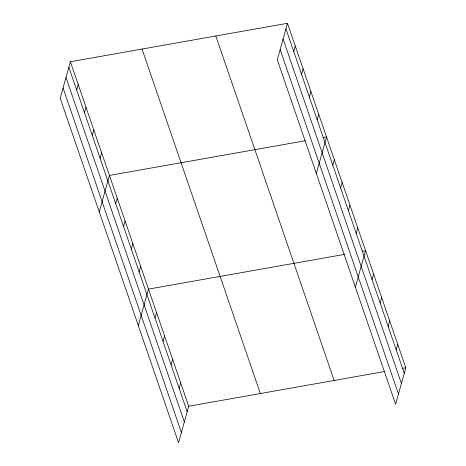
<?xml version="1.0" encoding="UTF-8"?>
<svg xmlns="http://www.w3.org/2000/svg" width="466" height="466" viewBox="0 0 466 466"><rect width="100%" height="100%" fill="white"/><g stroke="black" fill="none" stroke-linecap="round" stroke-linejoin="round"><path stroke-width="0.7" d="M70.383 61.751L60.201 98.221L178.53 442.7L188.718 406.224L70.383 61.751L287.47 23.3L405.799 367.779L395.617 404.249L277.282 59.776L287.47 23.3M76.663 89.979L78.195 84.486M84.468 112.714L86.006 107.221M92.28 135.449L93.817 129.956M100.091 158.184L101.623 152.691M99.252 211.902L109.434 175.426L305.446 140.709M115.708 203.654L117.246 198.161M123.519 226.389L125.057 220.896M131.33 249.129L132.862 243.631M139.142 271.864L140.674 266.366M138.303 325.577L148.485 289.101L344.496 254.384M154.997 318.022L156.529 312.529M163.042 341.444L164.58 335.951M171.092 364.872L172.624 359.373M179.136 388.295L180.668 382.802M293.743 51.528L295.275 46.035M301.554 74.263L303.086 68.77M309.36 97.004L310.898 91.505M317.171 119.739L318.709 114.24M316.332 173.451L326.515 136.975L323.002 137.598M332.794 165.209L334.326 159.716M340.599 187.944L342.137 182.451M348.411 210.679L349.949 205.186M356.222 233.414L357.754 227.921M355.383 287.132L365.565 250.656L362.053 251.279M372.078 279.571L373.615 274.078M380.128 302.999L381.66 297.506M388.172 326.421L389.704 320.928M396.217 349.85L397.754 344.351M188.718 406.224L384.73 371.507M402.286 368.396L405.799 367.779M285.932 28.793L404.267 373.272M283.078 39.016L401.412 383.495M280.136 49.553L398.471 394.026M215.828 35.987L334.163 380.466M142.019 49.058L260.354 393.537M68.852 67.244L187.181 411.717M65.997 77.467L184.326 421.946M63.056 87.998L181.391 432.477"/></g></svg>
